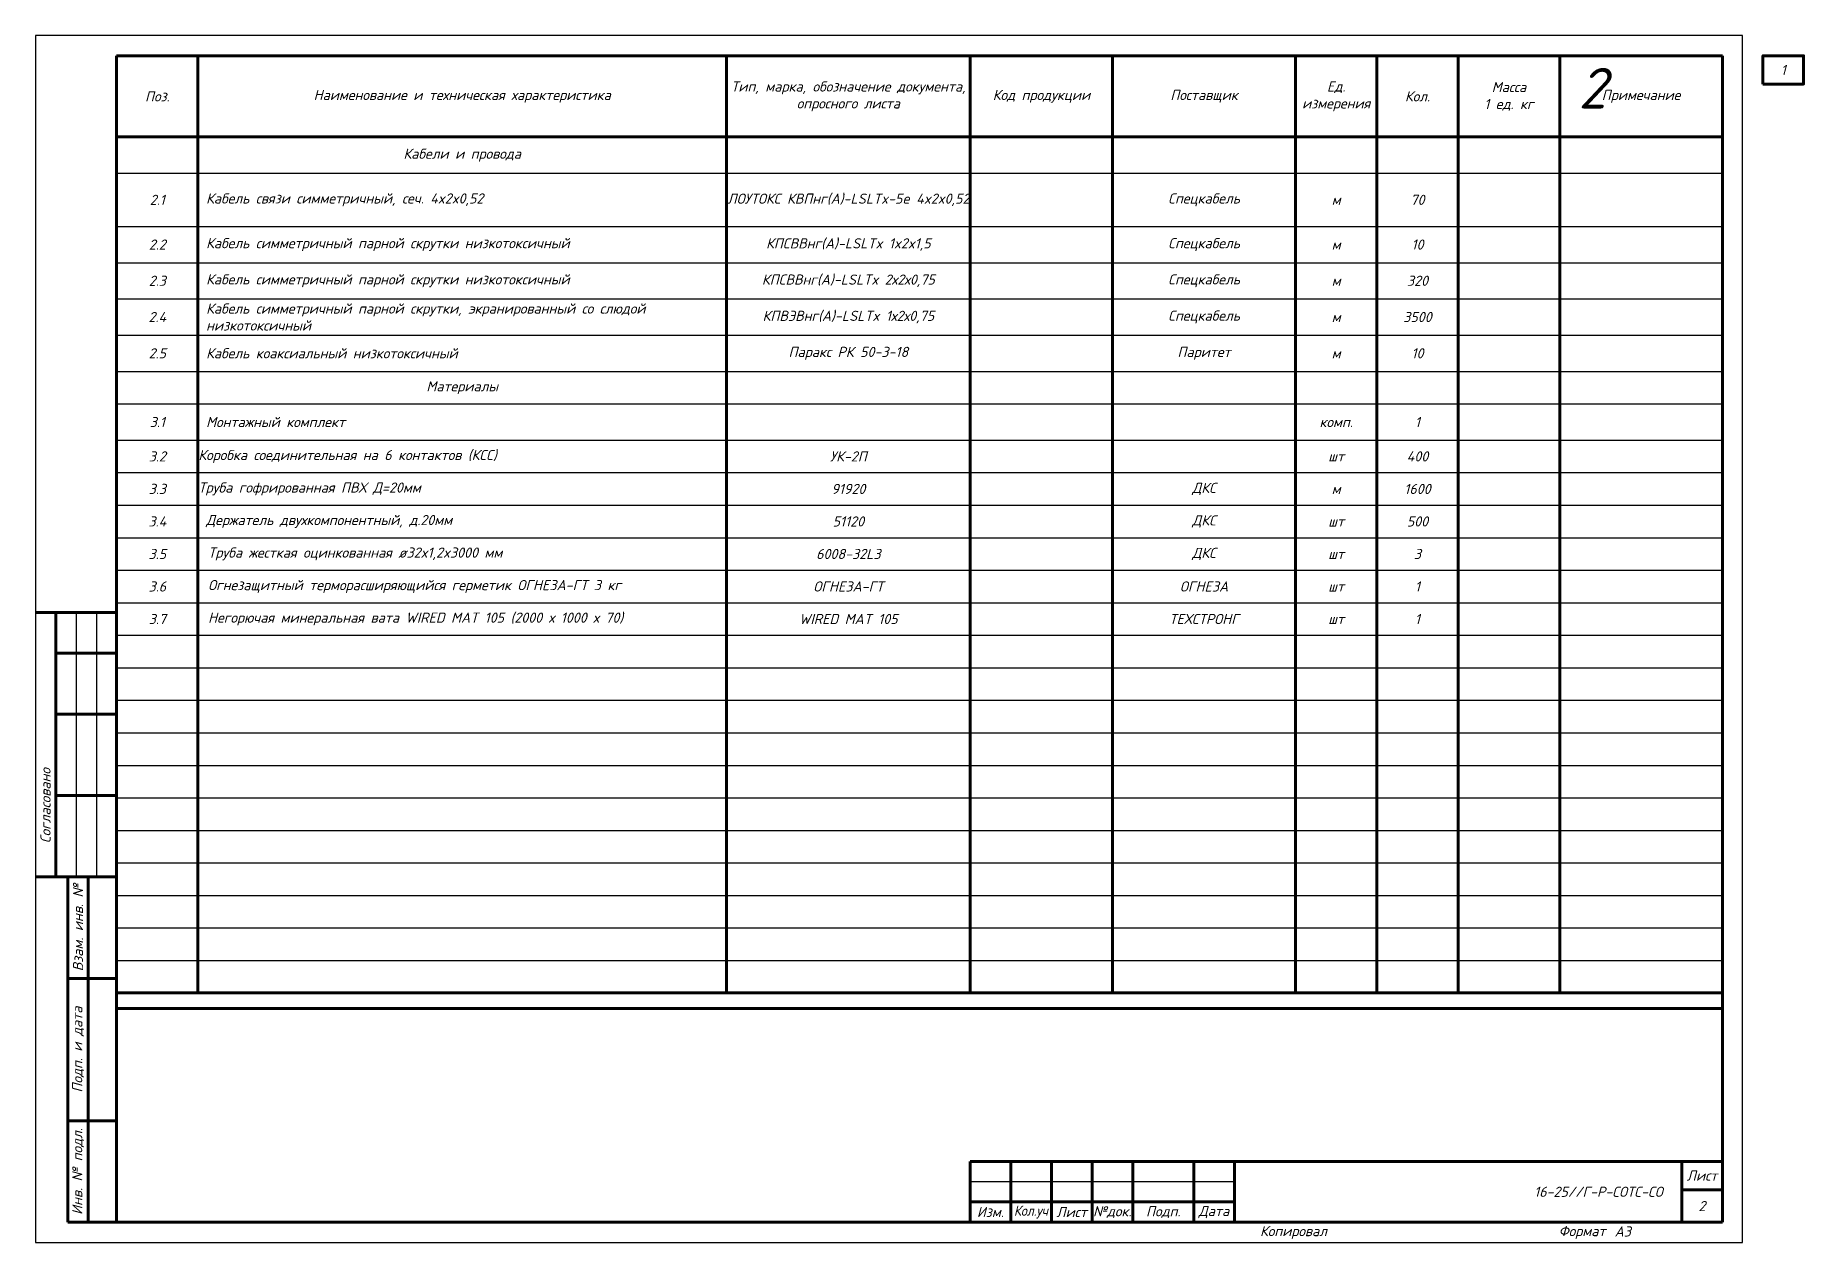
# Paper-space layout '2 Спецификация оборудования изделий и материалов' of a CAD drawing. Header units: millimetres. Extents: x 0 to 435, y 0 to 297.
# The model-space entities are those that its viewports show. They can reach past a viewport. Long polylines and large blocks are cut down to what shows.
import ezdxf
from ezdxf.enums import TextEntityAlignment as Align

# ---------------------------------------------------------------- set-up
doc = ezdxf.new("R2010")
doc.units = ezdxf.units.MM
doc.layers.get('Defpoints').update_dxf_attribs({"color": 42})
doc.styles.add('ISOCPEUR', font='isocpeui.ttf', dxfattribs={"height": 250})

# ---------------------------------------------------------------- blocks, each defined once
blk = doc.blocks.new('*U15')
at = {"linetype": 'Continuous', "lineweight": 25}
for p, q in [((420, 297), (0, 297)), ((0, 297), (0, 0)), ((420, 0), (420, 297)), ((10, 155), (10, 90)), ((15, 155), (15, 90)), ((230, 15), (295, 15)), ((0, 0), (420, 0))]:
    blk.add_line(p, q, dxfattribs=at)
at = {"linetype": 'Continuous', "lineweight": 60}
for p, q in [((415, 292), (20, 292)), ((20, 292), (20, 5)), ((415, 5), (415, 292)), ((20, 155), (0, 155)), ((5, 155), (5, 90)), ((20, 145), (5, 145)), ((20, 130), (5, 130)), ((20, 110), (5, 110)), ((20, 90), (0, 90)), ((8, 90), (8, 5)), ((13, 90), (13, 5)), ((8, 65), (20, 65)), ((8, 30), (20, 30)), ((230, 5), (230, 20)), ((230, 20), (415, 20)), ((240, 20), (240, 5)), ((250, 20), (250, 5)), ((260, 20), (260, 5)), ((270, 20), (270, 5)), ((285, 20), (285, 5)), ((295, 5), (295, 20)), ((405, 5), (405, 20)), ((415, 5), (415, 20)), ((230, 10), (295, 10)), ((405, 13), (415, 13)), ((8, 5), (20, 5)), ((20, 5), (415, 5)), ((230, 5), (415, 5))]:
    blk.add_line(p, q, dxfattribs=at)
at = {"lineweight": 60}
blk.add_lwpolyline([(425, 285), (435, 285), (435, 292), (425, 292)], close=True, dxfattribs=at)
at = {"linetype": 'Continuous', "char_height": 2.5, "attachment_point": 5, "rotation": 90, "style": 'ISOCPEUR'}
for s, insert, width in [('Согласовано', (2.5, 107.5), 35), ('Взам. инв. №', (10.5, 77.5), 25), ('Подп. и дата', (10.5, 47.5), 35), ('Инв. № подл.', (10.5, 17.5), 25)]:
    blk.add_mtext(s, dxfattribs=dict(at, insert=insert, width=width))
at = {"char_height": 2.5, "attachment_point": 5, "style": 'ISOCPEUR'}
for s, insert, width in [('Лист', (410, 16.5), 10), ('Изм.', (234.92, 7.52), 10), ('{\\W0.9;Кол.уч}', (244.92, 7.52), 10), ('Лист', (254.92, 7.52), 10), ('№док.', (264.92, 7.52), 10), ('Подп.', (277.46, 7.52), 15.0758), ('Дата', (289.92, 7.52), 10)]:
    blk.add_mtext(s, dxfattribs=dict(at, insert=insert, width=width))
at = {"linetype": 'Continuous', "char_height": 2.5, "style": 'ISOCPEUR'}
for s, insert, width, attachment_point in [('\\pxt0;16-25//Г-Р-СОТС', (395, 12.51), 100, 6), ('Копировал', (309.5, 2.5), 25, 5), ('Формат', (380.5, 2.5), 16, 5)]:
    blk.add_mtext(s, dxfattribs=dict(at, insert=insert, width=width, attachment_point=attachment_point))
at = {"style": 'ISOCPEUR'}
for tag, p in [('Сквозная_нумерация', (430, 288.5)), ('Форма6_номер_листа', (410, 9))]:
    blk.add_attdef(tag, text='', height=2.5, dxfattribs=at).set_placement(p, align=Align.MIDDLE_CENTER)
blk.add_attdef('Форма6_дополнительный_шифр', text='', height=2.5, dxfattribs=at).set_placement((395, 12.51), align=Align.MIDDLE_LEFT)
at = {"style": 'ISOCPEUR', "flags": 8}
blk.add_attdef('Формат', (388.5, 1.5), '', height=2.5, dxfattribs=at)
blk = doc.blocks.new('*T1')
at = {"color": 0, "linetype": 'ByBlock', "lineweight": 70, "transparency": 16777216}
for p, q in [((0, 0), (395, 0)), ((0, 0), (0, -232.38)), ((20, 0), (20, -232.38)), ((150, 0), (150, -232.38)), ((210, 0), (210, -232.38)), ((245, 0), (245, -232.38)), ((290, 0), (290, -232.38)), ((310, 0), (310, -232.38)), ((330, 0), (330, -232.38)), ((355, 0), (355, -232.38)), ((395, 0), (395, -232.38)), ((400, 0), (795, 0)), ((400, 0), (400, -230.58)), ((420, 0), (420, -230.58)), ((550, 0), (550, -230.58)), ((610, 0), (610, -230.58)), ((645, 0), (645, -230.58)), ((690, 0), (690, -230.58)), ((710, 0), (710, -230.58)), ((730, 0), (730, -230.58)), ((755, 0), (755, -230.58)), ((795, 0), (795, -230.58)), ((800, 0), (1195, 0)), ((800, 0), (800, -228)), ((820, 0), (820, -228)), ((950, 0), (950, -228)), ((1010, 0), (1010, -228)), ((1045, 0), (1045, -228)), ((1090, 0), (1090, -228)), ((1110, 0), (1110, -228)), ((1130, 0), (1130, -228)), ((1155, 0), (1155, -228)), ((1195, 0), (1195, -228)), ((1200, 0), (1595, 0)), ((1200, 0), (1200, -229)), ((1220, 0), (1220, -229)), ((1350, 0), (1350, -229)), ((1410, 0), (1410, -229)), ((1445, 0), (1445, -229)), ((1490, 0), (1490, -229)), ((1510, 0), (1510, -229)), ((1530, 0), (1530, -229)), ((1555, 0), (1555, -229)), ((1595, 0), (1595, -229)), ((1600, 0), (1995, 0)), ((1600, 0), (1600, -228.58)), ((1620, 0), (1620, -228.58)), ((1750, 0), (1750, -228.58)), ((1810, 0), (1810, -228.58)), ((1845, 0), (1845, -228.58)), ((1890, 0), (1890, -228.58)), ((1910, 0), (1910, -228.58)), ((1930, 0), (1930, -228.58)), ((1955, 0), (1955, -228.58)), ((1995, 0), (1995, -228.58)), ((2000, 0), (2395, 0)), ((2000, 0), (2000, -228)), ((2020, 0), (2020, -228)), ((2150, 0), (2150, -228)), ((2210, 0), (2210, -228)), ((2245, 0), (2245, -228)), ((2290, 0), (2290, -228)), ((2310, 0), (2310, -228)), ((2330, 0), (2330, -228)), ((2355, 0), (2355, -228)), ((2395, 0), (2395, -228)), ((2400, 0), (2795, 0)), ((2400, 0), (2400, -156)), ((2420, 0), (2420, -156)), ((2550, 0), (2550, -156)), ((2610, 0), (2610, -156)), ((2645, 0), (2645, -156)), ((2690, 0), (2690, -156)), ((2710, 0), (2710, -156)), ((2730, 0), (2730, -156)), ((2755, 0), (2755, -156)), ((2795, 0), (2795, -156)), ((0, -20), (395, -20)), ((2400, -156), (2795, -156))]:
    blk.add_line(p, q, dxfattribs=at)
at = {"color": 0, "linetype": 'ByBlock', "lineweight": 25, "transparency": 16777216}
for p, q in [((400, -20), (795, -20)), ((800, -20), (1195, -20)), ((1200, -20), (1595, -20)), ((1600, -20), (1995, -20)), ((2000, -20), (2395, -20)), ((2400, -20), (2795, -20)), ((0, -28), (395, -28)), ((400, -28.92), (795, -28.92)), ((800, -28), (1195, -28)), ((1200, -28), (1595, -28)), ((1600, -28), (1995, -28)), ((2000, -28), (2395, -28)), ((2400, -28), (2795, -28)), ((800, -36), (1195, -36)), ((1200, -36), (1595, -36)), ((1600, -36), (1995, -36)), ((2000, -36), (2395, -36)), ((2400, -36), (2795, -36)), ((0, -40.03), (395, -40.03)), ((400, -42), (795, -42)), ((800, -44), (1195, -44)), ((1200, -44), (1595, -44)), ((1600, -44), (1995, -44)), ((2000, -44), (2395, -44)), ((2400, -44), (2795, -44)), ((0, -48.03), (395, -48.03)), ((400, -50.92), (795, -50.92)), ((800, -52), (1195, -52)), ((1200, -52), (1595, -52)), ((1600, -52), (1995, -52)), ((2000, -52), (2395, -52)), ((2400, -52), (2795, -52)), ((0, -56.03), (395, -56.03)), ((400, -59.83), (795, -59.83)), ((800, -60), (1195, -60)), ((1200, -60), (1595, -60)), ((1600, -60), (1995, -60)), ((2000, -60), (2395, -60)), ((2400, -60), (2795, -60)), ((0, -64.03), (395, -64.03)), ((400, -68.75), (795, -68.75)), ((800, -68), (1195, -68)), ((1200, -68), (1595, -68)), ((1600, -68), (1995, -68)), ((2000, -68), (2395, -68)), ((2400, -68), (2795, -68)), ((0, -72.03), (395, -72.03)), ((400, -77.67), (795, -77.67)), ((800, -76), (1195, -76)), ((1200, -76), (1595, -76)), ((1600, -76), (1995, -76)), ((2000, -76), (2395, -76)), ((2400, -76), (2795, -76)), ((0, -80.03), (395, -80.03)), ((400, -85.67), (795, -85.67)), ((800, -84), (1195, -84)), ((1200, -84), (1595, -84)), ((1600, -84), (1995, -84)), ((2000, -84), (2395, -84)), ((2400, -84), (2795, -84)), ((0, -88.03), (395, -88.03)), ((400, -94.58), (795, -94.58)), ((800, -92), (1195, -92)), ((1200, -92), (1595, -92)), ((1600, -92), (1995, -92)), ((2000, -92), (2395, -92)), ((2400, -92), (2795, -92)), ((0, -96.03), (395, -96.03)), ((800, -100), (1195, -100)), ((1200, -100), (1595, -100)), ((1600, -100), (1995, -100)), ((2000, -100), (2395, -100)), ((2400, -100), (2795, -100)), ((0, -104.03), (395, -104.03)), ((400, -102.58), (795, -102.58)), ((800, -108), (1195, -108)), ((1200, -108), (1595, -108)), ((1600, -108), (1995, -108)), ((2000, -108), (2395, -108)), ((2400, -108), (2795, -108)), ((0, -112.03), (395, -112.03)), ((400, -110.58), (795, -110.58)), ((800, -116), (1195, -116)), ((1200, -116), (1595, -116)), ((1600, -116), (1995, -116)), ((2000, -116), (2395, -116)), ((2400, -116), (2795, -116)), ((0, -120.03), (395, -120.03)), ((400, -118.58), (795, -118.58)), ((800, -124), (1195, -124)), ((1200, -124), (1595, -124)), ((1600, -124), (1995, -124)), ((2000, -124), (2395, -124)), ((2400, -124), (2795, -124)), ((0, -128.03), (395, -128.03)), ((400, -126.58), (795, -126.58)), ((400, -134.58), (795, -134.58)), ((800, -132), (1195, -132)), ((1200, -132), (1595, -132)), ((1600, -132), (1995, -132)), ((2000, -132), (2395, -132)), ((2400, -132), (2795, -132)), ((0, -136.15), (395, -136.15)), ((400, -142.58), (795, -142.58)), ((800, -140), (1195, -140)), ((1200, -140), (1595, -140)), ((1600, -140), (1995, -140)), ((2000, -140), (2395, -140)), ((2400, -140), (2795, -140)), ((0, -144.15), (395, -144.15)), ((0, -152.15), (395, -152.15)), ((400, -150.58), (795, -150.58)), ((800, -148), (1195, -148)), ((1200, -148), (1595, -148)), ((1600, -148), (1995, -148)), ((2000, -148), (2395, -148)), ((2400, -148), (2795, -148)), ((800, -156), (1195, -156)), ((1200, -156), (1595, -156)), ((1600, -156), (1995, -156)), ((2000, -156), (2395, -156)), ((0, -160.15), (395, -160.15)), ((400, -158.58), (795, -158.58)), ((800, -164), (1195, -164)), ((1200, -164), (1595, -164)), ((1600, -164.42), (1995, -164.42)), ((2000, -164), (2395, -164)), ((0, -168.15), (395, -168.15)), ((400, -166.58), (795, -166.58)), ((800, -172), (1195, -172)), ((1200, -172.42), (1595, -172.42)), ((1600, -172.42), (1995, -172.42)), ((2000, -172), (2395, -172)), ((0, -176.15), (395, -176.15)), ((400, -174.58), (795, -174.58)), ((400, -182.58), (795, -182.58)), ((800, -180), (1195, -180)), ((1200, -180.83), (1595, -180.83)), ((1600, -180.42), (1995, -180.42)), ((2000, -180), (2395, -180)), ((0, -184.15), (395, -184.15)), ((400, -190.58), (795, -190.58)), ((800, -188), (1195, -188)), ((1200, -189), (1595, -189)), ((1600, -188.42), (1995, -188.42)), ((2000, -188), (2395, -188)), ((0, -192.15), (395, -192.15)), ((400, -198.58), (795, -198.58)), ((800, -196), (1195, -196)), ((1200, -197), (1595, -197)), ((1600, -196.58), (1995, -196.58)), ((2000, -196), (2395, -196)), ((0, -200.15), (395, -200.15)), ((800, -204), (1195, -204)), ((2000, -204), (2395, -204)), ((0, -208.15), (395, -208.15)), ((400, -206.58), (795, -206.58)), ((1200, -205), (1595, -205)), ((1600, -204.58), (1995, -204.58)), ((800, -212), (1195, -212)), ((1200, -213), (1595, -213)), ((1600, -212.58), (1995, -212.58)), ((2000, -212), (2395, -212)), ((0, -216.15), (395, -216.15)), ((400, -214.58), (795, -214.58)), ((800, -220), (1195, -220)), ((1200, -221), (1595, -221)), ((1600, -220.58), (1995, -220.58)), ((2000, -220), (2395, -220)), ((0, -224.27), (395, -224.27)), ((400, -222.58), (795, -222.58)), ((800, -228), (1195, -228)), ((1200, -229), (1595, -229)), ((1600, -228.58), (1995, -228.58)), ((2000, -228), (2395, -228)), ((0, -232.38), (395, -232.38)), ((400, -230.58), (795, -230.58))]:
    blk.add_line(p, q, dxfattribs=at)
at = {"transparency": 16777216, "char_height": 2.5, "style": 'ISOCPEUR'}
for s, insert, width, attachment_point in [('Наименование и техническая характеристика', (85, -10), 125, 5), ('Тип, марка, обозначение документа, опросного листа', (180, -10), 59, 5), ('Код продукции', (227.5, -10), 34, 5), ('Поставщик', (267.5, -10), 44, 5), ('Ед. измерения', (300, -10), 19, 5), ('Масса\\P1 ед. кг', (342.5, -10), 24, 5), ('Примечание', (375, -10), 39, 5), ('Наименование и техническая характеристика', (485, -10), 125, 5), ('Тип, марка, обозначение документа, опросного листа', (580, -10), 59, 5), ('Код продукции', (627.5, -10), 34, 5), ('Поставщик', (667.5, -10), 44, 5), ('Ед. измерения', (700, -10), 19, 5), ('Масса\\P1 ед. кг', (742.5, -10), 24, 5), ('Примечание', (775, -10), 39, 5), ('Наименование и техническая характеристика', (885, -10), 125, 5), ('Тип, марка, обозначение документа, опросного листа', (980, -10), 59, 5), ('Код продукции', (1027.5, -10), 34, 5), ('Поставщик', (1067.5, -10), 44, 5), ('Ед. измерения', (1100, -10), 19, 5), ('Масса\\P1 ед. кг', (1142.5, -10), 24, 5), ('Примечание', (1175, -10), 39, 5), ('Наименование и техническая характеристика', (1285, -10), 125, 5), ('Тип, марка, обозначение документа, опросного листа', (1380, -10), 59, 5), ('Код продукции', (1427.5, -10), 34, 5), ('Поставщик', (1467.5, -10), 44, 5), ('Ед. измерения', (1500, -10), 19, 5), ('Масса\\P1 ед. кг', (1542.5, -10), 24, 5), ('Примечание', (1575, -10), 39, 5), ('Наименование и техническая характеристика', (1685, -10), 125, 5), ('Тип, марка, обозначение документа, опросного листа', (1780, -10), 59, 5), ('Код продукции', (1827.5, -10), 34, 5), ('Поставщик', (1867.5, -10), 44, 5), ('Ед. измерения', (1900, -10), 19, 5), ('Масса\\P1 ед. кг', (1942.5, -10), 24, 5), ('Примечание', (1975, -10), 39, 5), ('Наименование и техническая характеристика', (2085, -10), 125, 5), ('Тип, марка, обозначение документа, опросного листа', (2180, -10), 59, 5), ('Код продукции', (2227.5, -10), 34, 5), ('Поставщик', (2267.5, -10), 44, 5), ('Ед. измерения', (2300, -10), 19, 5), ('Масса\\P1 ед. кг', (2342.5, -10), 24, 5), ('Примечание', (2375, -10), 39, 5), ('Наименование и техническая характеристика', (2485, -10), 125, 5), ('Тип, марка, обозначение документа, опросного листа', (2580, -10), 59, 5), ('Код продукции', (2627.5, -10), 34, 5), ('Поставщик', (2667.5, -10), 44, 5), ('Ед. измерения', (2700, -10), 19, 5), ('Масса\\P1 ед. кг', (2742.5, -10), 24, 5), ('Примечание', (2775, -10), 39, 5), ('Поз.', (10, -10), 19, 5), ('Кол.', (320, -10), 19, 5), ('Поз.', (410, -10), 19, 5), ('Кол.', (720, -10), 19, 5), ('Поз.', (810, -10), 19, 5), ('Кол.', (1120, -10), 19, 5), ('Поз.', (1210, -10), 19, 5), ('Кол.', (1520, -10), 19, 5), ('Поз.', (1610, -10), 19, 5), ('Кол.', (1920, -10), 19, 5), ('Поз.', (2010, -10), 19, 5), ('Кол.', (2320, -10), 19, 5), ('Поз.', (2410, -10), 19, 5), ('Кол.', (2720, -10), 19, 5), ('Система охранной тревожной сигнализации', (85, -24), 125, 5), ('Кабели и провода', (485, -24.46), 126, 5), ('1.1', (10, -34.02), 19.8, 5), ('Прибор приемно-контрольный и управления охранно-пожарный адресный', (22.5, -34.02), 125, 4), ('R3-Рубеж-2ОП', (180, -34.02), 59.8, 5), ('ООО "Рубеж"', (267.5, -34.02), 44.8, 5), ('шт.', (300, -34.02), 19.8, 5), ('2', (320, -34.02), 19.8, 5), ('2.1', (410, -35.46), 19.8, 5), ('Кабель связи симметричный, сеч. 4x2x0,52', (422, -35.46), 126, 4), ('ЛОУТОКС КВПнг(A)-LSLTx-5e 4x2x0,52', (580, -35.46), 59.8, 5), ('Спецкабель', (667.5, -35.46), 44.8, 5), ('70', (720, -35.46), 19.8, 5), ('м', (700, -35.46), 19.8, 5), ('1.2', (10, -44.03), 19.8, 5), ('Блок индикации и управления "Рубеж-БИУ"', (22.5, -44.03), 125, 4), ('Рубеж-БИУ', (180, -44.03), 59.8, 5), ('ООО «Рубеж»', (267.5, -44.03), 44.8, 5), ('2', (320, -44.03), 19.8, 5), ('шт.', (300, -44.03), 19.8, 5), ('2.2', (410, -46.46), 19.8, 5), ('Кабель симметричный парной скрутки низкотоксичный', (422, -46.46), 126, 4), ('КПСВВнг(А)-LSLTx 1x2x1,5', (580, -46.46), 59.8, 5), ('Спецкабель', (667.5, -46.46), 44.8, 5), ('м', (700, -46.46), 19.8, 5), ('10', (720, -46.46), 19.8, 5), ('1.3', (10, -52.03), 19.8, 5), ('Извещатель охранный поверхностный звуковой адресный', (22.5, -52.03), 125, 4), ('ИО 32920-2', (180, -52.03), 59.8, 5), ('ООО "Рубеж"', (267.5, -52.03), 44.8, 5), ('шт.', (300, -52.03), 19.8, 5), ('95', (320, -52.03), 19.8, 5), ('2.3', (410, -55.37), 19.8, 5), ('Кабель симметричный парной скрутки низкотоксичный', (422, -55.37), 126, 4), ('КПСВВнг(А)-LSLTx 2х2х0,75', (580, -55.37), 59.8, 5), ('Спецкабель', (667.5, -55.37), 44.8, 5), ('м', (700, -55.37), 19.8, 5), ('320', (720, -55.37), 19.8, 5), ('1.4', (10, -60.03), 19.8, 5), ('Извещатель охранный поверхностный оптико-электронный адресный', (22.5, -60.03), 125, 4), ('ИО 30920-2', (180, -60.03), 59.8, 5), ('ООО "Рубеж"', (267.5, -60.03), 44, 5), ('шт.', (300, -60.03), 19.8, 5), ('18', (320, -60.03), 19.8, 5), ('2.4', (410, -64.29), 19.8, 5), ('Кабель симметричный парной скрутки, экранированный со слюдой низкотоксичный', (422, -64.29), 126, 4), ('КПВЭВнг(А)-LSLTx 1х2х0,75', (580, -64.29), 59.8, 5), ('Спецкабель', (667.5, -64.29), 44.8, 5), ('м', (700, -64.29), 19.8, 5), ('3500', (720, -64.29), 19.8, 5), ('1.5', (10, -68.03), 19.8, 5), ('Извещатель охранный объемный оптико-электронный пассивный адресный', (22.5, -68.03), 125, 4), ('ИО 40920-2', (180, -68.03), 59.8, 5), ('ООО "Рубеж"', (267.5, -68.03), 44, 5), ('шт.', (300, -68.03), 19.8, 5), ('89', (320, -68.03), 19.8, 5), ('2.5', (410, -73.21), 19.8, 5), ('Кабель коаксиальный низкотоксичный', (422, -73.21), 126, 4), ('Паракс РК 50-3-18', (580, -73.21), 59.8, 5), ('Паритет', (667.5, -73.21), 44.8, 5), ('м', (700, -73.21), 19.8, 5), ('10', (720, -73.21), 19.8, 5), ('1.6', (10, -76.03), 19.8, 5), ('Извещатель охранный магнитоуправляемый адресный', (22.5, -76.03), 125, 4), ('ИО 10220-2', (180, -76.03), 59.8, 5), ('ООО "Рубеж"', (267.5, -76.03), 44, 5), ('шт.', (300, -76.03), 19.8, 5), ('333', (320, -76.03), 19.8, 5), ('Источник вторичного электропитания адресный', (22.5, -84.03), 125, 4), ('ИВЭПР 24/2,5 RS-R3 2х17 БР', (180, -84.03), 59.8, 5), ('ООО "Рубеж"', (267.5, -84.03), 44, 5), ('Материалы', (485, -81.67), 126, 5), ('1.7', (10, -84.03), 19.8, 5), ('шт.', (300, -84.03), 19.8, 5), ('2', (320, -84.03), 19.8, 5), ('1.8', (10, -92.03), 19.8, 5), ('Аккумуляторная батарея 17 Ач', (22.5, -92.03), 125, 4), ('PTK-BATTERY 12-17Ah', (180, -92.03), 59.8, 5), ('ООО "ПожТехКабель"', (267.5, -92.03), 44, 5), ('4', (320, -92.03), 19.8, 5), ('3.1', (410, -90.12), 19.8, 5), ('Монтажный комплект', (422, -90.12), 126, 4), ('комп.', (700, -90.12), 19.8, 5), ('1', (720, -90.12), 19.8, 5), ('шт.', (300, -92.03), 19.8, 5), ('1.9', (10, -100.03), 19.8, 5), ('Адресная метка', (22.5, -100.03), 125, 4), ('АМ-1-R3', (180, -100.03), 59.8, 5), ('ООО "Рубеж"', (267.5, -100.03), 44, 5), ('шт.', (300, -100.03), 19.8, 5), ('11', (320, -100.03), 19.8, 5), ('3.2', (410, -98.58), 19.8, 5), ('Коробка соединительная на 6 контактов (КСС)', (420.1, -98.58), 129.8, 4), ('УК-2П', (580, -98.58), 59.8, 5), ('шт', (700, -98.58), 19.8, 5), ('400', (720, -98.58), 19.8, 5), ('1.10', (10, -108.03), 19.8, 5), ('Изолятор шлейфа', (22.5, -108.03), 125, 4), ('ИЗ-1-R3', (180, -108.03), 59.8, 5), ('ООО "Рубеж"', (267.5, -108.03), 44, 5), ('шт.', (300, -108.03), 19.8, 5), ('15', (320, -108.03), 19.8, 5), ('3.3', (410, -106.58), 19.8, 5), ('Труба гофрированная ПВХ Д=20мм', (420.1, -106.58), 129.8, 4), ('91920', (580, -106.58), 59.8, 5), ('ДКС', (667.5, -106.58), 44.8, 5), ('м', (700, -106.58), 19.8, 5), ('1600', (720, -106.58), 19.8, 5), ('Держатель двухкомпонентный, д.20мм', (422, -114.58), 126, 4), ('ДКС', (667.5, -114.58), 44.8, 5), ('1.11', (10, -116.03), 19.8, 5), ('Программатор адресных устройств', (22.5, -116.03), 125, 4), ('ПКУ-1 прот.R3', (180, -116.03), 59.8, 5), ('ООО "Рубеж"', (267.5, -116.03), 44, 5), ('шт.', (300, -116.03), 19.8, 5), ('1', (320, -116.03), 19.8, 5), ('3.4', (410, -114.58), 19.8, 5), ('51120', (580, -114.58), 59.8, 5), ('шт', (700, -114.58), 19.8, 5), ('500', (720, -114.58), 19.8, 5), ('3.5', (410, -122.58), 19.8, 5), ('Труба жесткая оцинкованная ø32x1,2x3000 мм', (422.5, -122.58), 125, 4), ('6008-32L3', (580, -122.58), 59.8, 5), ('ДКС', (667.5, -122.58), 44, 5), ('3', (720, -122.58), 19.8, 5), ('1.12', (10, -124.03), 19.8, 5), ('Прибор приемно-контрольный охранно-пожарный в пластиковом корпусе', (22.5, -124.03), 125, 4), ('Приток-А-КОП-02', (180, -124.03), 59.8, 5), ('шт.', (300, -124.03), 19.8, 5), ('1', (320, -124.03), 19.8, 5), ('шт', (700, -122.58), 19.8, 5), ('Резервированный источник питания ', (22.5, -132.09), 125, 4), ('3.6', (410, -130.58), 19.8, 5), ('Огнезащитный терморасширяющийся герметик ОГНЕЗА-ГТ 3 кг', (422.5, -130.58), 125, 4), ('ОГНЕЗА-ГТ', (580, -130.58), 59.8, 5), ('ОГНЕЗА', (667.5, -130.58), 44, 5), ('шт', (700, -130.58), 19.8, 5), ('1', (720, -130.58), 19.8, 5), ('1.13', (10, -132.09), 19.8, 5), ('Скат-1200Д исп.2', (180, -132.09), 59.8, 5), ('Бастион', (267.5, -132.09), 44, 5), ('шт.', (300, -132.09), 19.8, 5), ('1', (320, -132.09), 19.8, 5), ('1.14', (10, -140.15), 19.8, 5), ('Аккумулятор герметичный свинцово-кислотный, 17 А/ч', (22.5, -140.15), 125, 4), ('DT 1217', (180, -140.15), 59.8, 5), ('Delta', (267.5, -140.15), 44, 5), ('1', (320, -140.15), 19.8, 5), ('3.7', (410, -138.58), 19.8, 5), ('Негорючая минеральная вата WIRED MAT 105 (2000 х 1000 х 70)', (422.5, -138.58), 125, 4), ('WIRED MAT 105', (580, -138.58), 59.8, 5), ('ТЕХСТРОНГ', (667.5, -138.58), 44, 5), ('шт', (700, -138.58), 19.8, 5), ('1', (720, -138.58), 19.8, 5), ('шт.', (300, -140.15), 19.8, 5), ('1.15', (10, -148.15), 19.8, 5), ('Индикатор прибытия наряда', (22.5, -148.15), 125, 4), ('БИГ-09', (180, -148.15), 59.8, 5), ('ПЭАП', (267.5, -148.15), 44.8, 5), ('шт.', (300, -148.15), 19.8, 5), ('1', (320, -148.15), 19.8, 5), ('1.16', (10, -156.15), 19.8, 5), ('Устройство охранной беспроводной сигнализации', (22.5, -156.15), 125, 4), ('Базальт 708', (180, -156.15), 59.8, 5), ('шт.', (300, -156.15), 19.8, 5), ('3', (320, -156.15), 19.8, 5), ('1.17', (10, -164.15), 19.8, 5), ('Тревожная кнопка', (22.5, -164.15), 125, 4), ('Астра-321', (180, -164.15), 59.8, 5), ('ТЕКО\xa0', (267.5, -164.15), 44.8, 5), ('шт.', (300, -164.15), 19.8, 5), ('11', (320, -164.15), 19.8, 5), ('1.18', (10, -172.15), 19.8, 5), ('Радиопередающее устройство однокнопочное', (22.5, -172.15), 125, 4), ('Базальт 91', (180, -172.15), 59.8, 5), ('шт.', (300, -172.15), 19.8, 5), ('10', (320, -172.15), 19.8, 5), ('1.19', (10, -180.15), 19.8, 5), ('Антенна панельная\xa0', (22.5, -180.15), 125, 4), ('КН 2160 SOTA', (180, -180.15), 59.8, 5), ('Триада', (267.5, -180.15), 44.8, 5), ('шт.', (300, -180.15), 19.8, 5), ('1', (320, -180.15), 19.8, 5), ('1.20', (10, -188.15), 19.8, 5), ('Антенные адаптеры (PIGTAIL) SMA-CRC9, FME-CRC 9 И SMA-TS9', (22.5, -188.15), 125, 4), ('Триада', (267.5, -188.15), 44.8, 5), ('1', (320, -188.15), 19.8, 5), ('шт.', (300, -188.15), 19.8, 5), ('1.21', (10, -196.15), 19.8, 5), ('Кронштейн настенный Р/Г/ЖКУ регулируемый угол наклона', (22.5, -196.15), 125, 4), ('1030400018', (180, -196.15), 59.8, 5), ('Элетех', (267.5, -196.15), 44.8, 5), ('шт.', (300, -196.15), 19.8, 5), ('1', (320, -196.15), 19.8, 5), ('1.22', (10, -204.15), 19.8, 5), ('Резистор 5,1кОм', (22.5, -204.15), 125, 4), ('шт.', (300, -204.15), 19.8, 5), ('10', (320, -204.15), 19.8, 5), ('1.23', (10, -212.15), 19.8, 5), ('Резистор 3 кОм', (22.5, -212.15), 125, 4), ('шт.', (300, -212.15), 19.8, 5), ('2', (320, -212.15), 19.8, 5), ('1.24', (10, -220.21), 19.8, 5), ('Резистор 8,3 кОм', (22.5, -220.21), 125, 4), ('шт.', (300, -220.21), 19.8, 5), ('2', (320, -220.21), 19.8, 5), ('1.25', (10, -228.32), 19.8, 5), ('Sim-карта оператора связи', (22, -228.32), 126, 4), ('шт.', (300, -228.32), 19.8, 5), ('2', (320, -228.32), 19.8, 5)]:
    blk.add_mtext(s, dxfattribs=dict(at, insert=insert, width=width, attachment_point=attachment_point))
blk = doc.blocks.new('*T52')
at = {"color": 0, "linetype": 'ByBlock', "lineweight": 70, "transparency": 16777216}
for p, q in [((0, 0), (395, 0)), ((0, 0), (0, -230.58)), ((20, 0), (20, -230.58)), ((150, 0), (150, -230.58)), ((210, 0), (210, -230.58)), ((245, 0), (245, -230.58)), ((290, 0), (290, -230.58)), ((310, 0), (310, -230.58)), ((330, 0), (330, -230.58)), ((355, 0), (355, -230.58)), ((395, 0), (395, -230.58)), ((0, -20), (395, -20)), ((0, -230.58), (395, -230.58))]:
    blk.add_line(p, q, dxfattribs=at)
at = {"color": 0, "linetype": 'ByBlock', "lineweight": 25, "transparency": 16777216}
for p, q in [((0, -28.92), (395, -28.92)), ((0, -42), (395, -42)), ((0, -50.92), (395, -50.92)), ((0, -59.83), (395, -59.83)), ((0, -68.75), (395, -68.75)), ((0, -77.67), (395, -77.67)), ((0, -85.67), (395, -85.67)), ((0, -94.58), (395, -94.58)), ((0, -102.58), (395, -102.58)), ((0, -110.58), (395, -110.58)), ((0, -118.58), (395, -118.58)), ((0, -126.58), (395, -126.58)), ((0, -134.58), (395, -134.58)), ((0, -142.58), (395, -142.58)), ((0, -150.58), (395, -150.58)), ((0, -158.58), (395, -158.58)), ((0, -166.58), (395, -166.58)), ((0, -174.58), (395, -174.58)), ((0, -182.58), (395, -182.58)), ((0, -190.58), (395, -190.58)), ((0, -198.58), (395, -198.58)), ((0, -206.58), (395, -206.58)), ((0, -214.58), (395, -214.58)), ((0, -222.58), (395, -222.58))]:
    blk.add_line(p, q, dxfattribs=at)
at = {"transparency": 16777216, "char_height": 2.5, "style": 'ISOCPEUR'}
for s, insert, width, attachment_point in [('Наименование и техническая характеристика', (85, -10), 125, 5), ('Тип, марка, обозначение документа, опросного листа', (180, -10), 59, 5), ('Код продукции', (227.5, -10), 34, 5), ('Поставщик', (267.5, -10), 44, 5), ('Ед. измерения', (300, -10), 19, 5), ('Масса\\P1 ед. кг', (342.5, -10), 24, 5), ('Примечание', (375, -10), 39, 5), ('Поз.', (10, -10), 19, 5), ('Кол.', (320, -10), 19, 5), ('Кабели и провода', (85, -24.46), 126, 5), ('2.1', (10, -35.46), 19.8, 5), ('Кабель связи симметричный, сеч. 4x2x0,52', (22, -35.46), 126, 4), ('ЛОУТОКС КВПнг(A)-LSLTx-5e 4x2x0,52', (180, -35.46), 59.8, 5), ('Спецкабель', (267.5, -35.46), 44.8, 5), ('70', (320, -35.46), 19.8, 5), ('м', (300, -35.46), 19.8, 5), ('2.2', (10, -46.46), 19.8, 5), ('Кабель симметричный парной скрутки низкотоксичный', (22, -46.46), 126, 4), ('КПСВВнг(А)-LSLTx 1x2x1,5', (180, -46.46), 59.8, 5), ('Спецкабель', (267.5, -46.46), 44.8, 5), ('м', (300, -46.46), 19.8, 5), ('10', (320, -46.46), 19.8, 5), ('2.3', (10, -55.37), 19.8, 5), ('Кабель симметричный парной скрутки низкотоксичный', (22, -55.37), 126, 4), ('КПСВВнг(А)-LSLTx 2х2х0,75', (180, -55.37), 59.8, 5), ('Спецкабель', (267.5, -55.37), 44.8, 5), ('м', (300, -55.37), 19.8, 5), ('320', (320, -55.37), 19.8, 5), ('2.4', (10, -64.29), 19.8, 5), ('Кабель симметричный парной скрутки, экранированный со слюдой низкотоксичный', (22, -64.29), 126, 4), ('КПВЭВнг(А)-LSLTx 1х2х0,75', (180, -64.29), 59.8, 5), ('Спецкабель', (267.5, -64.29), 44.8, 5), ('м', (300, -64.29), 19.8, 5), ('3500', (320, -64.29), 19.8, 5), ('2.5', (10, -73.21), 19.8, 5), ('Кабель коаксиальный низкотоксичный', (22, -73.21), 126, 4), ('Паракс РК 50-3-18', (180, -73.21), 59.8, 5), ('Паритет', (267.5, -73.21), 44.8, 5), ('м', (300, -73.21), 19.8, 5), ('10', (320, -73.21), 19.8, 5), ('Материалы', (85, -81.67), 126, 5), ('3.1', (10, -90.12), 19.8, 5), ('Монтажный комплект', (22, -90.12), 126, 4), ('комп.', (300, -90.12), 19.8, 5), ('1', (320, -90.12), 19.8, 5), ('3.2', (10, -98.58), 19.8, 5), ('Коробка соединительная на 6 контактов (КСС)', (20.1, -98.58), 129.8, 4), ('УК-2П', (180, -98.58), 59.8, 5), ('шт', (300, -98.58), 19.8, 5), ('400', (320, -98.58), 19.8, 5), ('3.3', (10, -106.58), 19.8, 5), ('Труба гофрированная ПВХ Д=20мм', (20.1, -106.58), 129.8, 4), ('91920', (180, -106.58), 59.8, 5), ('ДКС', (267.5, -106.58), 44.8, 5), ('м', (300, -106.58), 19.8, 5), ('1600', (320, -106.58), 19.8, 5), ('Держатель двухкомпонентный, д.20мм', (22, -114.58), 126, 4), ('ДКС', (267.5, -114.58), 44.8, 5), ('3.4', (10, -114.58), 19.8, 5), ('51120', (180, -114.58), 59.8, 5), ('шт', (300, -114.58), 19.8, 5), ('500', (320, -114.58), 19.8, 5), ('3.5', (10, -122.58), 19.8, 5), ('Труба жесткая оцинкованная ø32x1,2x3000 мм', (22.5, -122.58), 125, 4), ('6008-32L3', (180, -122.58), 59.8, 5), ('ДКС', (267.5, -122.58), 44, 5), ('3', (320, -122.58), 19.8, 5), ('шт', (300, -122.58), 19.8, 5), ('3.6', (10, -130.58), 19.8, 5), ('Огнезащитный терморасширяющийся герметик ОГНЕЗА-ГТ 3 кг', (22.5, -130.58), 125, 4), ('ОГНЕЗА-ГТ', (180, -130.58), 59.8, 5), ('ОГНЕЗА', (267.5, -130.58), 44, 5), ('шт', (300, -130.58), 19.8, 5), ('1', (320, -130.58), 19.8, 5), ('3.7', (10, -138.58), 19.8, 5), ('Негорючая минеральная вата WIRED MAT 105 (2000 х 1000 х 70)', (22.5, -138.58), 125, 4), ('WIRED MAT 105', (180, -138.58), 59.8, 5), ('ТЕХСТРОНГ', (267.5, -138.58), 44, 5), ('шт', (300, -138.58), 19.8, 5), ('1', (320, -138.58), 19.8, 5)]:
    blk.add_mtext(s, dxfattribs=dict(at, insert=insert, width=width, attachment_point=attachment_point))

msp = doc.modelspace()

# ---------------------------------------------------------------- block references
for name, p in [('*T1', (0, 232)), ('*T52', (400, 232))]:
    msp.add_blockref(name, p)

# ---------------------------------------------------------------- texts
at = {"layer": 'Defpoints', "insert": (763, 224), "char_height": 10, "width": 16, "attachment_point": 5, "style": 'ISOCPEUR'}
msp.add_mtext('2', dxfattribs=at)

psp = doc.layouts.new('2 Спецификация оборудования  изделий и материалов')

# ---------------------------------------------------------------- linework, layer by layer
at = {"lineweight": 70}
psp.add_lwpolyline([(20, 272), (415, 272), (415, 57.58), (20, 57.58)], close=True, dxfattribs=at)

# ---------------------------------------------------------------- block references
ref = psp.add_blockref('*U15', (0, 0))
ref.add_attrib('Формат', 'А3', (388.5, 1.5), dxfattribs={"height": 2.5, "style": 'ISOCPEUR'})
ref.add_attrib('Форма6_номер_листа', '2', dxfattribs={"height": 2.5, "style": 'ISOCPEUR'}).set_placement((410, 9), align=Align.MIDDLE_CENTER)
ref.add_attrib('Форма6_дополнительный_шифр', '-СО', dxfattribs={"height": 2.5, "style": 'ISOCPEUR'}).set_placement((395, 12.51), align=Align.MIDDLE_LEFT)
ref.add_attrib('Сквозная_нумерация', '1', dxfattribs={"height": 2.5, "style": 'ISOCPEUR'}).set_placement((430, 288.5), align=Align.MIDDLE_CENTER)

# ---------------------------------------------------------------- viewports
at = {"layer": '0'}
psp.add_viewport(center=(217.5, 174.79), size=(395, 234.4167), view_center_point=(597.5, 114.79), view_height=234.4167, dxfattribs=at)

doc.saveas('drawing.dxf')
